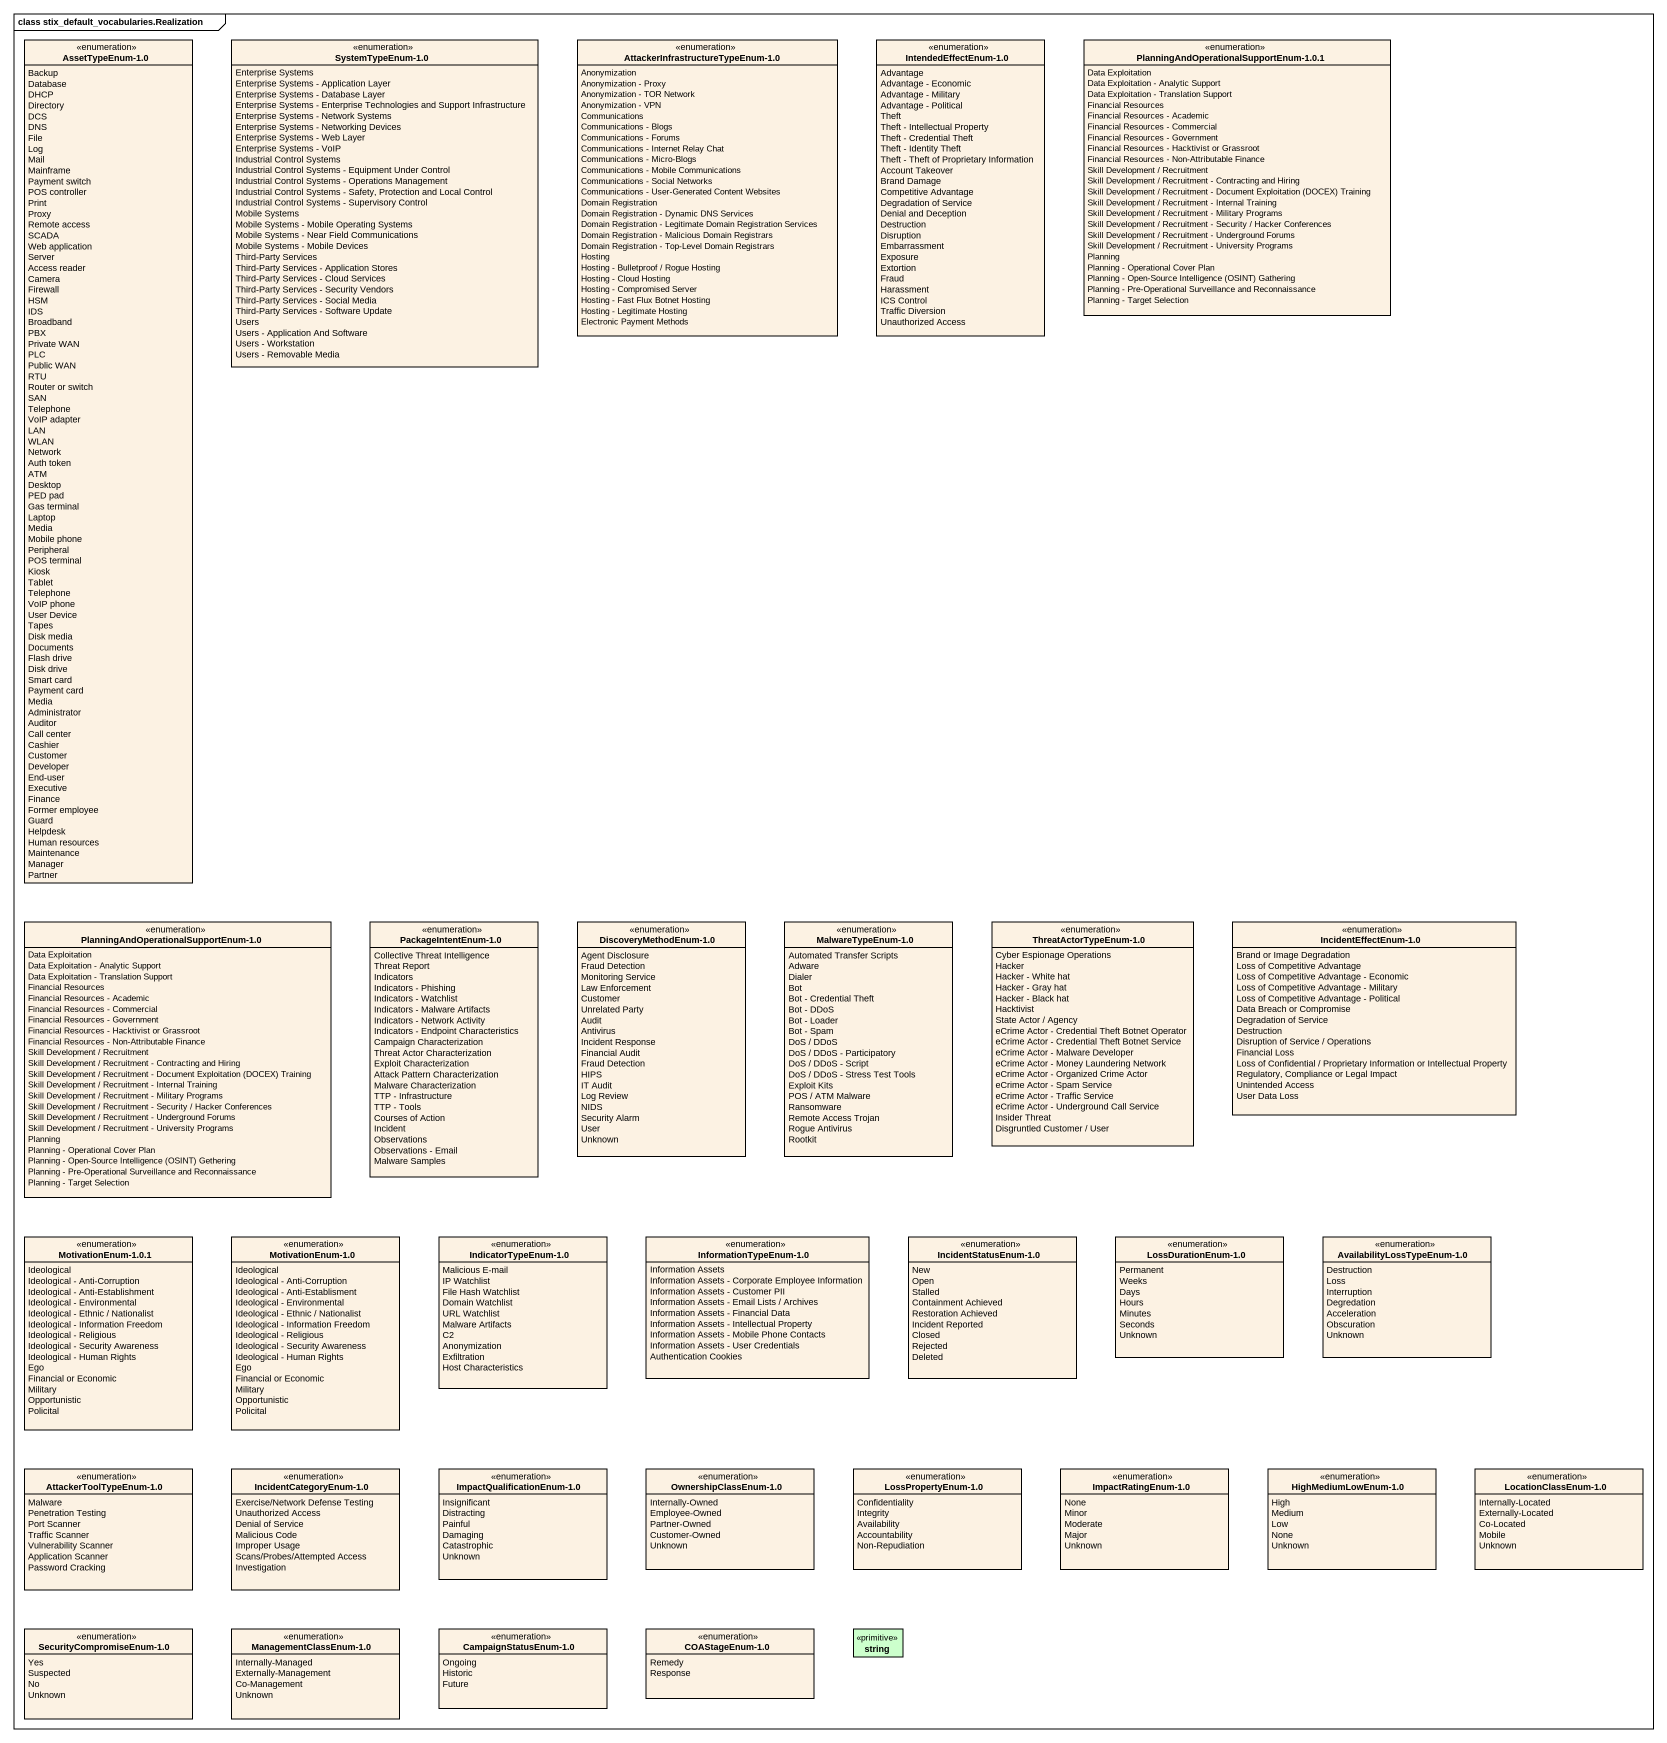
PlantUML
@startuml
mainframe class stix_default_vocabularies.Realization
hide circle
hide empty members
enum "AssetTypeEnum-1.0" as AssetTypeEnum_1_0 {
  Backup
  Database
  DHCP
  Directory
  DCS
  DNS
  File
  Log
  Mail
  Mainframe
  Payment switch
  POS controller
  Print
  Proxy
  Remote access
  SCADA
  Web application
  Server
  Access reader
  Camera
  Firewall
  HSM
  IDS
  Broadband
  PBX
  Private WAN
  PLC
  Public WAN
  RTU
  Router or switch
  SAN
  Telephone
  VoIP adapter
  LAN
  WLAN
  Network
  Auth token
  ATM
  Desktop
  PED pad
  Gas terminal
  Laptop
  Media
  Mobile phone
  Peripheral
  POS terminal
  Kiosk
  Tablet
  Telephone
  VoIP phone
  User Device
  Tapes
  Disk media
  Documents
  Flash drive
  Disk drive
  Smart card
  Payment card
  Media
  Administrator
  Auditor
  Call center
  Cashier
  Customer
  Developer
  End-user
  Executive
  Finance
  Former employee
  Guard
  Helpdesk
  Human resources
  Maintenance
  Manager
  Partner
}
enum "SystemTypeEnum-1.0" as SystemTypeEnum_1_0 {
  Enterprise Systems
  Enterprise Systems - Application Layer
  Enterprise Systems - Database Layer
  Enterprise Systems - Enterprise Technologies and Support Infrastructure
  Enterprise Systems - Network Systems
  Enterprise Systems - Networking Devices
  Enterprise Systems - Web Layer
  Enterprise Systems - VoIP
  Industrial Control Systems
  Industrial Control Systems - Equipment Under Control
  Industrial Control Systems - Operations Management
  Industrial Control Systems - Safety, Protection and Local Control
  Industrial Control Systems - Supervisory Control
  Mobile Systems
  Mobile Systems - Mobile Operating Systems
  Mobile Systems - Near Field Communications
  Mobile Systems - Mobile Devices
  Third-Party Services
  Third-Party Services - Application Stores
  Third-Party Services - Cloud Services
  Third-Party Services - Security Vendors
  Third-Party Services - Social Media
  Third-Party Services - Software Update
  Users
  Users - Application And Software
  Users - Workstation
  Users - Removable Media
}
enum "AttackerInfrastructureTypeEnum-1.0" as AttackerInfrastructureTypeEn {
  Anonymization
  Anonymization - Proxy
  Anonymization - TOR Network
  Anonymization - VPN
  Communications
  Communications - Blogs
  Communications - Forums
  Communications - Internet Relay Chat
  Communications - Micro-Blogs
  Communications - Mobile Communications
  Communications - Social Networks
  Communications - User-Generated Content Websites
  Domain Registration
  Domain Registration - Dynamic DNS Services
  Domain Registration - Legitimate Domain Registration Services
  Domain Registration - Malicious Domain Registrars
  Domain Registration - Top-Level Domain Registrars
  Hosting
  Hosting - Bulletproof / Rogue Hosting
  Hosting - Cloud Hosting
  Hosting - Compromised Server
  Hosting - Fast Flux Botnet Hosting
  Hosting - Legitimate Hosting
  Electronic Payment Methods
}
enum "IntendedEffectEnum-1.0" as IntendedEffectEnum_1_0 {
  Advantage
  Advantage - Economic
  Advantage - Military
  Advantage - Political
  Theft
  Theft - Intellectual Property
  Theft - Credential Theft
  Theft - Identity Theft
  Theft - Theft of Proprietary Information
  Account Takeover
  Brand Damage
  Competitive Advantage
  Degradation of Service
  Denial and Deception
  Destruction
  Disruption
  Embarrassment
  Exposure
  Extortion
  Fraud
  Harassment
  ICS Control
  Traffic Diversion
  Unauthorized Access
}
enum "PlanningAndOperationalSupportEnum-1.0.1" as PlanningAndOperationalSuppor {
  Data Exploitation
  Data Exploitation - Analytic Support
  Data Exploitation - Translation Support
  Financial Resources
  Financial Resources - Academic
  Financial Resources - Commercial
  Financial Resources - Government
  Financial Resources - Hacktivist or Grassroot
  Financial Resources - Non-Attributable Finance
  Skill Development / Recruitment
  Skill Development / Recruitment - Contracting and Hiring
  {field} Skill Development / Recruitment - Document Exploitation (DOCEX) Training
  Skill Development / Recruitment - Internal Training
  Skill Development / Recruitment - Military Programs
  Skill Development / Recruitment - Security / Hacker Conferences
  Skill Development / Recruitment - Underground Forums
  Skill Development / Recruitment - University Programs
  Planning
  Planning - Operational Cover Plan
  {field} Planning - Open-Source Intelligence (OSINT) Gathering
  Planning - Pre-Operational Surveillance and Reconnaissance
  Planning - Target Selection
}
enum "PlanningAndOperationalSupportEnum-1.0" as PlanningAndOperationalSuppor_2 {
  Data Exploitation
  Data Exploitation - Analytic Support
  Data Exploitation - Translation Support
  Financial Resources
  Financial Resources - Academic
  Financial Resources - Commercial
  Financial Resources - Government
  Financial Resources - Hacktivist or Grassroot
  Financial Resources - Non-Attributable Finance
  Skill Development / Recruitment
  Skill Development / Recruitment - Contracting and Hiring
  {field} Skill Development / Recruitment - Document Exploitation (DOCEX) Training
  Skill Development / Recruitment - Internal Training
  Skill Development / Recruitment - Military Programs
  Skill Development / Recruitment - Security / Hacker Conferences
  Skill Development / Recruitment - Underground Forums
  Skill Development / Recruitment - University Programs
  Planning
  Planning - Operational Cover Plan
  {field} Planning - Open-Source Intelligence (OSINT) Gethering
  Planning - Pre-Operational Surveillance and Reconnaissance
  Planning - Target Selection
}
enum "PackageIntentEnum-1.0" as PackageIntentEnum_1_0 {
  Collective Threat Intelligence
  Threat Report
  Indicators
  Indicators - Phishing
  Indicators - Watchlist
  Indicators - Malware Artifacts
  Indicators - Network Activity
  Indicators - Endpoint Characteristics
  Campaign Characterization
  Threat Actor Characterization
  Exploit Characterization
  Attack Pattern Characterization
  Malware Characterization
  TTP - Infrastructure
  TTP - Tools
  Courses of Action
  Incident
  Observations
  Observations - Email
  Malware Samples
}
enum "DiscoveryMethodEnum-1.0" as DiscoveryMethodEnum_1_0 {
  Agent Disclosure
  Fraud Detection
  Monitoring Service
  Law Enforcement
  Customer
  Unrelated Party
  Audit
  Antivirus
  Incident Response
  Financial Audit
  Fraud Detection
  HIPS
  IT Audit
  Log Review
  NIDS
  Security Alarm
  User
  Unknown
}
enum "MalwareTypeEnum-1.0" as MalwareTypeEnum_1_0 {
  Automated Transfer Scripts
  Adware
  Dialer
  Bot
  Bot - Credential Theft
  Bot - DDoS
  Bot - Loader
  Bot - Spam
  DoS / DDoS
  DoS / DDoS - Participatory
  DoS / DDoS - Script
  DoS / DDoS - Stress Test Tools
  Exploit Kits
  POS / ATM Malware
  Ransomware
  Remote Access Trojan
  Rogue Antivirus
  Rootkit
}
enum "ThreatActorTypeEnum-1.0" as ThreatActorTypeEnum_1_0 {
  Cyber Espionage Operations
  Hacker
  Hacker - White hat
  Hacker - Gray hat
  Hacker - Black hat
  Hacktivist
  State Actor / Agency
  eCrime Actor - Credential Theft Botnet Operator
  eCrime Actor - Credential Theft Botnet Service
  eCrime Actor - Malware Developer
  eCrime Actor - Money Laundering Network
  eCrime Actor - Organized Crime Actor
  eCrime Actor - Spam Service
  eCrime Actor - Traffic Service
  eCrime Actor - Underground Call Service
  Insider Threat
  Disgruntled Customer / User
}
enum "IncidentEffectEnum-1.0" as IncidentEffectEnum_1_0 {
  Brand or Image Degradation
  Loss of Competitive Advantage
  Loss of Competitive Advantage - Economic
  Loss of Competitive Advantage - Military
  Loss of Competitive Advantage - Political
  Data Breach or Compromise
  Degradation of Service
  Destruction
  Disruption of Service / Operations
  Financial Loss
  Loss of Confidential / Proprietary Information or Intellectual Property
  Regulatory, Compliance or Legal Impact
  Unintended Access
  User Data Loss
}
enum "MotivationEnum-1.0.1" as MotivationEnum_1_0_1 {
  Ideological
  Ideological - Anti-Corruption
  Ideological - Anti-Establishment
  Ideological - Environmental
  Ideological - Ethnic / Nationalist
  Ideological - Information Freedom
  Ideological - Religious
  Ideological - Security Awareness
  Ideological - Human Rights
  Ego
  Financial or Economic
  Military
  Opportunistic
  Policital
}
enum "MotivationEnum-1.0" as MotivationEnum_1_0 {
  Ideological
  Ideological - Anti-Corruption
  Ideological - Anti-Establisment
  Ideological - Environmental
  Ideological - Ethnic / Nationalist
  Ideological - Information Freedom
  Ideological - Religious
  Ideological - Security Awareness
  Ideological - Human Rights
  Ego
  Financial or Economic
  Military
  Opportunistic
  Policital
}
enum "IndicatorTypeEnum-1.0" as IndicatorTypeEnum_1_0 {
  Malicious E-mail
  IP Watchlist
  File Hash Watchlist
  Domain Watchlist
  URL Watchlist
  Malware Artifacts
  C2
  Anonymization
  Exfiltration
  Host Characteristics
}
enum "InformationTypeEnum-1.0" as InformationTypeEnum_1_0 {
  Information Assets
  Information Assets - Corporate Employee Information
  Information Assets - Customer PII
  Information Assets - Email Lists / Archives
  Information Assets - Financial Data
  Information Assets - Intellectual Property
  Information Assets - Mobile Phone Contacts
  Information Assets - User Credentials
  Authentication Cookies
}
enum "IncidentStatusEnum-1.0" as IncidentStatusEnum_1_0 {
  New
  Open
  Stalled
  Containment Achieved
  Restoration Achieved
  Incident Reported
  Closed
  Rejected
  Deleted
}
enum "LossDurationEnum-1.0" as LossDurationEnum_1_0 {
  Permanent
  Weeks
  Days
  Hours
  Minutes
  Seconds
  Unknown
}
enum "AvailabilityLossTypeEnum-1.0" as AvailabilityLossTypeEnum_1_0 {
  Destruction
  Loss
  Interruption
  Degredation
  Acceleration
  Obscuration
  Unknown
}
enum "AttackerToolTypeEnum-1.0" as AttackerToolTypeEnum_1_0 {
  Malware
  Penetration Testing
  Port Scanner
  Traffic Scanner
  Vulnerability Scanner
  Application Scanner
  Password Cracking
}
enum "IncidentCategoryEnum-1.0" as IncidentCategoryEnum_1_0 {
  Exercise/Network Defense Testing
  Unauthorized Access
  Denial of Service
  Malicious Code
  Improper Usage
  Scans/Probes/Attempted Access
  Investigation
}
enum "ImpactQualificationEnum-1.0" as ImpactQualificationEnum_1_0 {
  Insignificant
  Distracting
  Painful
  Damaging
  Catastrophic
  Unknown
}
enum "OwnershipClassEnum-1.0" as OwnershipClassEnum_1_0 {
  Internally-Owned
  Employee-Owned
  Partner-Owned
  Customer-Owned
  Unknown
}
enum "LossPropertyEnum-1.0" as LossPropertyEnum_1_0 {
  Confidentiality
  Integrity
  Availability
  Accountability
  Non-Repudiation
}
enum "ImpactRatingEnum-1.0" as ImpactRatingEnum_1_0 {
  None
  Minor
  Moderate
  Major
  Unknown
}
enum "HighMediumLowEnum-1.0" as HighMediumLowEnum_1_0 {
  High
  Medium
  Low
  None
  Unknown
}
enum "LocationClassEnum-1.0" as LocationClassEnum_1_0 {
  Internally-Located
  Externally-Located
  Co-Located
  Mobile
  Unknown
}
enum "SecurityCompromiseEnum-1.0" as SecurityCompromiseEnum_1_0 {
  Yes
  Suspected
  No
  Unknown
}
enum "ManagementClassEnum-1.0" as ManagementClassEnum_1_0 {
  Internally-Managed
  Externally-Management
  Co-Management
  Unknown
}
enum "CampaignStatusEnum-1.0" as CampaignStatusEnum_1_0 {
  Ongoing
  Historic
  Future
}
enum "COAStageEnum-1.0" as COAStageEnum_1_0 {
  Remedy
  Response
}
class string <<primitive>> #CCFFCC
@enduml
